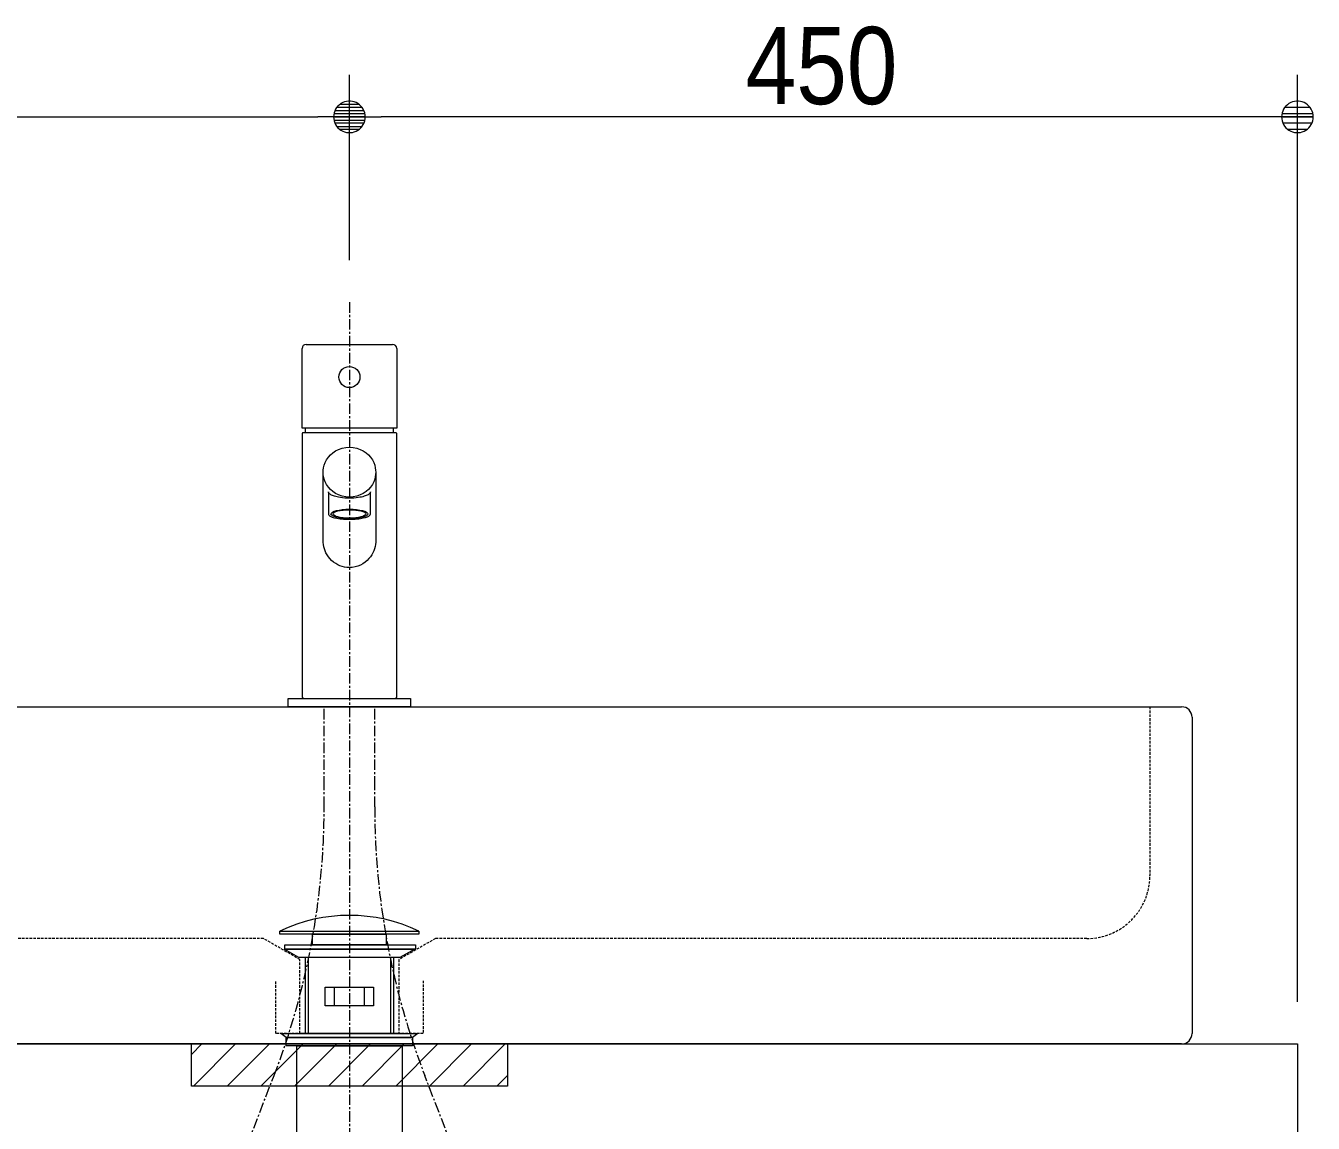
# Model space of a CAD drawing. Units: millimetres, scale not verified. Extents: x -6062 to 6062, y -3045 to 3045.
# Drawn here: x -2321 to -1710, y -1368 to -847 of the extents above; entities that cross this region are included whole.
import ezdxf
from ezdxf.enums import TextEntityAlignment as Align

# ---------------------------------------------------------------- set-up
doc = ezdxf.new("R2010")
doc.units = ezdxf.units.MM
doc.header["$LTSCALE"] = 20
doc.linetypes.add('CHAIN1', pattern=[8, 5, -1, 1, -1])
doc.linetypes.add('DASHED1', pattern=[1.8, 1.2, -0.6])
for name, color, linetype, lineweight in [('0-2_0', 7, 'Continuous', 9), ('0-3_2寸法-1', 7, 'Continuous', 9), ('0-6_5ボウル・キャビネト', 7, 'Continuous', 9), ('0-7_4給排水', 7, 'Continuous', 9), ('0-8_5ボウル・キャビネット', 7, 'Continuous', 9)]:
    doc.layers.add(name, color=color, linetype=linetype, lineweight=lineweight)
doc.styles.add('ＭＳ Ｐゴシック', font='')
doc.styles.get('ＭＳ Ｐゴシック').set_extended_font_data('MS PGothic')

# ---------------------------------------------------------------- blocks, each defined once
blk = doc.blocks.new('_Dot')
at = {"layer": '0-2_0'}
for p, q in [((-10, 0), (-20, 0)), ((9.78, 2), (-9.78, 2)), ((7.99, 6), (-7.99, 6)), ((9.16, -3.98), (-9.16, -3.98)), ((6, -7.98), (-6, -7.98))]:
    blk.add_line(p, q, dxfattribs=at)
for points in [[(10, 0), (9.92, 1.25), (9.69, 2.49), (9.3, 3.68), (8.76, 4.82), (8.09, 5.88), (7.29, 6.85), (6.37, 7.71), (5.36, 8.44), (4.26, 9.05), (3.09, 9.51), (1.87, 9.82), (0.63, 9.98), (-0.63, 9.98), (-1.87, 9.82), (-3.09, 9.51), (-4.26, 9.05), (-5.36, 8.44), (-6.37, 7.71), (-7.29, 6.85), (-8.09, 5.88), (-8.76, 4.82), (-9.3, 3.68), (-9.69, 2.49), (-9.92, 1.25), (-10, 0), (0, 0)], [(-10, 0), (-9.92, -1.25), (-9.69, -2.49), (-9.3, -3.68), (-8.76, -4.82), (-8.09, -5.88), (-7.29, -6.85), (-6.37, -7.71), (-5.36, -8.44), (-4.26, -9.05), (-3.09, -9.51), (-1.87, -9.82), (-0.63, -9.98), (0.63, -9.98), (1.87, -9.82), (3.09, -9.51), (4.26, -9.05), (5.36, -8.44), (6.37, -7.71), (7.29, -6.85), (8.09, -5.88), (8.76, -4.82), (9.3, -3.68), (9.69, -2.49), (9.92, -1.25), (10, 0), (0, 0)]]:
    blk.add_lwpolyline(points, close=True, dxfattribs=at)
blk = doc.blocks.new('グループ-16')
at = {"layer": '0-6_5ボウル・キャビネト'}
for p, q in [((-15500, -23400), (300, -23400)), ((400, -23500), (400, -26500)), ((300, -26600), (-15500, -26600))]:
    blk.add_line(p, q, dxfattribs=at)
at = {"layer": '0-6_5ボウル・キャビネト', "linetype": 'DASHED1'}
blk.add_line((0, -23400), (0, -25000), dxfattribs=at)
for points in [[(-600, -25600), (-6783.6, -25600), (-7130, -25800), (-7130, -26500), (-8070, -26500), (-8070, -25800), (-8416.4, -25600), (-14600, -25600)], [(-6900, -26000), (-6900, -26500), (-8300, -26500), (-8300, -26000)]]:
    blk.add_lwpolyline(points, dxfattribs=at)
at = {"layer": '0-6_5ボウル・キャビネト'}
for centre, start, end in [((300, -23500), 0, 90), ((300, -26500), 270, 0)]:
    blk.add_arc(centre, 100, start, end, dxfattribs=at)
at = {"layer": '0-6_5ボウル・キャビネト', "linetype": 'DASHED1'}
blk.add_arc((-600, -25000), 600, 270, 0, dxfattribs=at)
blk = doc.blocks.new('グループ-18')
at = {"layer": '0-7_4給排水', "linetype": 'CHAIN1'}
blk.add_line((-7600, -19560), (-7600, -41500), dxfattribs=at)
at = {"layer": '0-7_4給排水'}
for p, q in [((-8020, -25780), (-8020, -26500)), ((-7990, -25780), (-7990, -26500)), ((-7210, -25780), (-7210, -26500)), ((-7180, -25780), (-7180, -26500))]:
    blk.add_line(p, q, dxfattribs=at)
for points in [[(-8260, -25530), (-6940, -25530), (-6940, -25560), (-8260, -25560)], [(-8214, -25660), (-6974, -25660), (-6974, -25700), (-8214, -25700)], [(-7950, -25560), (-7250, -25560), (-7250, -25660), (-7950, -25660)], [(-8081.3, -25780), (-8220, -25700), (-6980, -25700), (-7120.2, -25780)], [(-7830, -26060), (-7370, -26060), (-7370, -26240), (-7830, -26240)], [(-7740, -26060), (-7460, -26060), (-7460, -26240), (-7740, -26240)], [(-8200, -26540), (-8250, -26500), (-6950, -26500), (-7000, -26540)], [(-8200, -26540), (-7000, -26540), (-7000, -26620), (-8200, -26620)], [(-8100, -26620), (-7100, -26620), (-7100, -27660), (-8100, -27660)]]:
    blk.add_lwpolyline(points, close=True, dxfattribs=at)
blk.add_arc((-7600, -26907), 1527, 64.39147, 115.60853, dxfattribs=at)
blk = doc.blocks.new('グループ-34')
at = {"layer": '0-7_4給排水'}
blk.add_line((-8010, -19960), (-7190, -19960), dxfattribs=at)
at = {"layer": '0-7_4給排水', "linetype": 'CHAIN1'}
for p, q in [((-8624.1, -27698.6), (-8315.9, -26901.4)), ((-6575.9, -27698.6), (-6884.1, -26901.4))]:
    blk.add_line(p, q, dxfattribs=at)
at = {"layer": '0-7_4給排水'}
for points in [[(-7150, -20000), (-7150, -20755), (-8050, -20755), (-8050, -20000)], [(-7850, -21173), (-7849.1, -21152.4), (-7845.9, -21130.2), (-7840, -21106.6), (-7830.8, -21081.8), (-7817.6, -21056.3), (-7800, -21030.8), (-7781, -21009.5), (-7758.4, -20989.6), (-7732.1, -20971.7), (-7702.4, -20956.8), (-7670, -20945.4), (-7635.5, -20938.4), (-7600, -20936), (-7564.5, -20938.4), (-7530, -20945.4), (-7497.6, -20956.8), (-7467.9, -20971.7), (-7441.6, -20989.6), (-7419, -21009.5), (-7400, -21030.8), (-7382.4, -21056.3), (-7369.2, -21081.8), (-7360, -21106.6), (-7354.1, -21130.2), (-7350.9, -21152.4), (-7350, -21173), (-7350, -21820), (-7350.7, -21838.7), (-7352.8, -21858.7), (-7356.8, -21879.9), (-7362.9, -21902.1), (-7369.5, -21920.1), (-7377.7, -21938.4), (-7387.8, -21956.9), (-7400, -21975.3), (-7414.6, -21993.6), (-7431.4, -22011.1), (-7450.5, -22027.4), (-7471.8, -22042.2)], [(-7471.8, -22042.2), (-7495.1, -22054.9), (-7519.7, -22065.1), (-7545.7, -22072.6), (-7572.6, -22077.3), (-7600, -22078.8), (-7623.3, -22077.7), (-7646.3, -22074.3), (-7668.7, -22068.9), (-7690.2, -22061.4), (-7710.6, -22052.1), (-7729.8, -22041.2), (-7750.6, -22026.6), (-7769.3, -22010.5), (-7785.7, -21993.3), (-7800, -21975.3), (-7812.4, -21956.6), (-7822.6, -21937.8), (-7830.9, -21919.1), (-7837.5, -21900.8), (-7842.5, -21883), (-7846.9, -21860.7), (-7849.3, -21839.7), (-7850, -21820), (-7850, -21167.8)], [(-7350, -21173), (-7350.9, -21193.5), (-7354.1, -21215.7), (-7360, -21239.3), (-7369.2, -21264.1), (-7382.4, -21289.6), (-7400, -21315.1), (-7419, -21336.4), (-7441.6, -21356.3), (-7467.9, -21374.2), (-7497.6, -21389.1), (-7530, -21400.5), (-7564.5, -21407.5), (-7600, -21409.9), (-7635.5, -21407.5), (-7670, -21400.5), (-7702.4, -21389.1), (-7732.1, -21374.2), (-7758.4, -21356.3), (-7781, -21336.4), (-7800, -21315.1), (-7817.6, -21289.6), (-7830.8, -21264.1), (-7840, -21239.3), (-7845.9, -21215.7), (-7849.1, -21193.5), (-7850, -21173)], [(-7799.6, -21362.1), (-7800, -21358.1), (-7800, -21568.7), (-7799.6, -21572), (-7798.2, -21575.5), (-7795.8, -21579.3), (-7792, -21583.2), (-7788.2, -21586.2), (-7783.4, -21589.3), (-7777.6, -21592.4), (-7770.8, -21595.6), (-7762.7, -21598.8), (-7753.4, -21601.9), (-7742.8, -21604.9), (-7731.2, -21607.7), (-7718.3, -21610.4), (-7704.3, -21612.8), (-7689.1, -21615), (-7672.7, -21616.9), (-7655.3, -21618.4), (-7637.3, -21619.5), (-7618.8, -21620.2), (-7600, -21620.4), (-7581.2, -21620.2), (-7562.6, -21619.5), (-7544.5, -21618.4), (-7527.2, -21616.9), (-7510.7, -21615), (-7495.2, -21612.8), (-7481, -21610.3), (-7468.2, -21607.6), (-7456.6, -21604.7), (-7446.3, -21601.8), (-7437.2, -21598.7), (-7429.2, -21595.6), (-7422.3, -21592.4), (-7416.6, -21589.3), (-7411.8, -21586.2), (-7408, -21583.2), (-7404.2, -21579.3)], [(-7795.8, -21370.7), (-7798.2, -21366.3), (-7799.6, -21362.1)], [(-7404.2, -21579.3), (-7401.8, -21575.5), (-7400.4, -21572), (-7400, -21568.7), (-7400, -21358.1), (-7400.4, -21362.1), (-7401.8, -21366.3), (-7404.2, -21370.7), (-7408, -21375.3), (-7412.1, -21379.2), (-7417.2, -21383.1), (-7423.5, -21387.1), (-7431.1, -21391), (-7440, -21395), (-7449.6, -21398.6), (-7460.4, -21402.2), (-7472.5, -21405.5), (-7485.9, -21408.6), (-7500.4, -21411.4), (-7516.1, -21413.9), (-7535.7, -21416.4), (-7556.5, -21418.1), (-7578.1, -21419.2), (-7600, -21419.6), (-7622.3, -21419.2), (-7644.2, -21418.1), (-7665.4, -21416.2), (-7685.3, -21413.7), (-7703.9, -21410.7), (-7717.3, -21407.9), (-7729.6, -21404.9), (-7740.9, -21401.8), (-7751, -21398.4), (-7760, -21395), (-7768.9, -21391), (-7776.5, -21387.1), (-7782.8, -21383.1), (-7787.9, -21379.2), (-7792, -21375.3), (-7795.8, -21370.7)]]:
    blk.add_lwpolyline(points, dxfattribs=at)
for points in [[(-7600, -20800), (-8044, -20800), (-8050, -20806), (-8050, -23310), (-8040, -23320), (-7160, -23320), (-7150, -23310), (-7150, -20806), (-7156, -20800)], [(-7600, -23400), (-8172.3, -23400), (-8180, -23399.8), (-8180, -23320.3), (-8167.1, -23320), (-7032.9, -23320), (-7020, -23320.3), (-7020, -23399.8), (-7027.7, -23400)]]:
    blk.add_lwpolyline(points, close=True, dxfattribs=at)
at = {"layer": '0-7_4給排水', "linetype": 'CHAIN1'}
for points in [[(-7840, -24350.7), (-7840, -24160), (-7840, -23400)], [(-7360, -24350.7), (-7360, -24160), (-7360, -23400)]]:
    blk.add_lwpolyline(points, dxfattribs=at)
at = {"layer": '0-7_4給排水'}
blk.add_circle((-7600, -20270), 100, dxfattribs=at)
for centre, radius, start, end in [((-8010, -20000), 40, 90, 180), ((-7190, -20000), 40, 0, 90), ((-7600, -20800), 420, 173.7632, 180), ((-7600, -20800), 420, 0, 6.2368)]:
    blk.add_arc(centre, radius, start, end, dxfattribs=at)
at = {"layer": '0-7_4給排水', "linetype": 'CHAIN1'}
for centre, start, end in [((-14913.3, -24350.7), 338.86281, 0), ((-286.7, -24350.7), 180, 201.13719)]:
    blk.add_arc(centre, 7073.3, start, end, dxfattribs=at)
at = {"layer": '0-7_4給排水'}
for major_axis, ratio in [((175, 0), 0.257265), ((155, 0), 0.258819)]:
    blk.add_ellipse((-7600, -21569.7), major_axis=major_axis, ratio=ratio, dxfattribs=at)
blk = doc.blocks.new('グループ-40')
at = {"layer": '0-8_5ボウル・キャビネット'}
blk.add_lwpolyline([(-16600, -26600), (1400, -26600), (1400, -27600), (-16600, -27600)], close=True, dxfattribs=at)
blk = doc.blocks.new('グループ-46')
at = {"layer": '0-8_5ボウル・キャビネット'}
blk.add_blockref('グループ-40', (0, 0), dxfattribs=at)
blk = doc.blocks.new('グループ-47')
at = {"layer": '0-8_5ボウル・キャビネット'}
blk.add_blockref('グループ-46', (0, 0), dxfattribs=at)

msp = doc.modelspace()

# ---------------------------------------------------------------- linework, layer by layer
at = {"layer": '0-3_2寸法-1'}
for p, q in [((-2167.5, -958), (-2167.5, -870)), ((-2167.5, -958), (-2167.5, -870)), ((-1717.5, -1310), (-1717.5, -870)), ((-2602.49, -890), (-2182.51, -890)), ((-1732.51, -890), (-2152.49, -890))]:
    msp.add_line(p, q, dxfattribs=at)
at = {"layer": '0-6_5ボウル・キャビネト'}
for p, q in [((-2242.5, -1335), (-2237.5, -1330)), ((-2241.5, -1350), (-2221.5, -1330)), ((-2225.5, -1350), (-2205.5, -1330)), ((-2209.5, -1350), (-2189.5, -1330)), ((-2193.5, -1350), (-2173.5, -1330)), ((-2177.5, -1350), (-2157.5, -1330)), ((-2161.5, -1350), (-2141.5, -1330)), ((-2145.5, -1350), (-2125.5, -1330)), ((-2129.5, -1350), (-2109.5, -1330)), ((-2113.5, -1350), (-2093.5, -1330)), ((-2097.5, -1350), (-2092.5, -1345))]:
    msp.add_line(p, q, dxfattribs=at)
msp.add_lwpolyline([(-2242.5, -1350), (-2242.5, -1330), (-2092.5, -1330), (-2092.5, -1350)], close=True, dxfattribs=at)
at = {"layer": '0-6_5ボウル・キャビネト', "linetype": 'DASHED1'}
msp.add_lwpolyline([(-2242.5, -1350), (-2242.5, -1330), (-2092.5, -1330), (-2092.5, -1350)], close=True, dxfattribs=at)

# ---------------------------------------------------------------- block references
at = {"layer": '0-3_2寸法-1', "xscale": 0.7503418, "yscale": 0.7503418}
for p in [(-2167.5, -890), (-1717.5, -890)]:
    msp.add_blockref('_Dot', p, dxfattribs=at)
at = {"layer": '0-3_2寸法-1', "xscale": 0.7503418, "yscale": 0.7503418, "rotation": 180}
msp.add_blockref('_Dot', (-2167.5, -890), dxfattribs=at)
at = {"layer": '0-6_5ボウル・キャビネト', "xscale": 0.05, "yscale": 0.05}
msp.add_blockref('グループ-16', (-1787.5, 0), dxfattribs=at)
at = {"layer": '0-7_4給排水', "xscale": 0.05, "yscale": 0.05}
for name in ['グループ-18', 'グループ-34']:
    msp.add_blockref(name, (-1787.5, 0), dxfattribs=at)
at = {"layer": '0-8_5ボウル・キャビネット', "xscale": 0.05, "yscale": 0.05}
msp.add_blockref('グループ-47', (-1787.5, 0), dxfattribs=at)

# ---------------------------------------------------------------- texts
at = {"layer": '0-3_2寸法-1', "style": 'ＭＳ Ｐゴシック', "width": 0.9}
msp.add_text('450', height=36.66, dxfattribs=at).set_placement((-1979.39, -894.96), align=Align.BOTTOM_LEFT)

doc.saveas('drawing.dxf')
